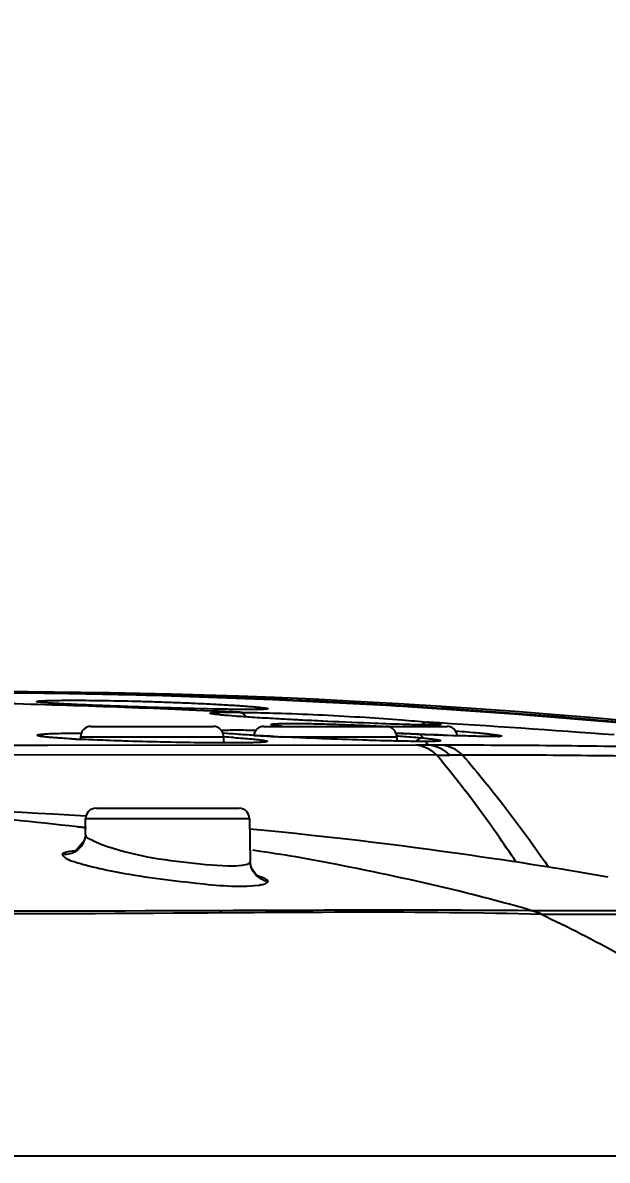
# Model space of a CAD drawing. Header units: millimetres. Extents: x 4086 to 8300, y 123 to 1549.
# Drawn here: x 7720.65 to 7727.69, y 666.22 to 679.94 of the extents above; entities that cross this region are included whole.
import ezdxf

# ---------------------------------------------------------------- set-up
doc = ezdxf.new("R2010")
doc.units = ezdxf.units.MM
for name, color, linetype in [('外形图', 7, 'Continuous'), ('尺寸标注', 7, 'Continuous'), ('运动范围', 7, 'Continuous')]:
    doc.layers.add(name, color=color, linetype=linetype)
doc.styles.add('思源黑', font='SourceHanSansCN-Normal.ttf')
doc.dimstyles.new('尺寸标注_1_4比例', dxfattribs={"dimtxt": 7, "dimasz": 6, "dimexe": 2, "dimexo": 1.5, "dimgap": 1, "dimtad": 1, "dimdec": 1, "dimlfac": 4, "dimdsep": 46, "dimtxsty": '思源黑', "dimcen": 0.09, "dimadec": 0, "dimazin": 0, "dimtp": 0.01, "dimtm": 0.01, "dimtfac": 1, "dimtdec": 1, "dimtofl": 0, "dimtmove": 0, "dimatfit": 3, "dimfxl": 1, "dimtolj": 1, "dimarcsym": 0})

# ---------------------------------------------------------------- blocks, each defined once
blk = doc.blocks.new('*D993')
at = {"layer": 'Defpoints', "color": 0}
for p in [(7690.62, 697.68), (7952.412, 680.804), (7645.229, 641.211), (7664.809, 641.211), (7727.758, 641.211)]:
    blk.add_point(p, dxfattribs=at)
at = {"layer": '尺寸标注', "color": 0, "lineweight": -2}
blk.add_arc((7727.758, 641.211), 67.588, 15.08339, 174.91199, dxfattribs=at)
at = {"layer": '尺寸标注', "color": 0}
for points in [[(7792.042, 658.581), (7793.994, 659.016), (7794.32, 652.942)], [(7659.438, 647.249), (7661.436, 647.16), (7660.171, 641.211)]]:
    blk.add_solid(points, dxfattribs=at)
at = {"layer": '尺寸标注', "color": 0, "insert": (7727.758, 713.509), "char_height": 7, "attachment_point": 5, "style": '思源黑'}
blk.add_mtext('\\A1;-\\A1;170%%d', dxfattribs=at)

msp = doc.modelspace()

# ---------------------------------------------------------------- linework, layer by layer
at = {"layer": '外形图'}
for p, q in [((7720.8501, 671.7461), (7720.85, 671.7461)), ((7720.9066, 671.7407), (7720.8934, 671.7419)), ((7720.922, 671.7394), (7720.9066, 671.7407)), ((7720.9396, 671.7379), (7720.922, 671.7394)), ((7720.9596, 671.7364), (7720.9396, 671.7379)), ((7720.9944, 671.734), (7720.9596, 671.7364)), ((7721.0352, 671.7314), (7720.9944, 671.734)), ((7721.0822, 671.7287), (7721.0352, 671.7314)), ((7721.1358, 671.7257), (7721.0822, 671.7287)), ((7721.1963, 671.7226), (7721.1358, 671.7257)), ((7721.2643, 671.7193), (7721.1963, 671.7226)), ((7721.3404, 671.7158), (7721.2643, 671.7193)), ((7721.396, 671.7133), (7721.3404, 671.7158)), ((7721.4873, 671.7095), (7721.396, 671.7133)), ((7721.5885, 671.7054), (7721.4873, 671.7095)), ((7721.7004, 671.7011), (7721.5885, 671.7054)), ((7721.8236, 671.6966), (7721.7004, 671.7011)), ((7721.9587, 671.6918), (7721.8236, 671.6966)), ((7722.1061, 671.6869), (7721.9587, 671.6918)), ((7722.2662, 671.6818), (7722.1061, 671.6869)), ((7722.4384, 671.6766), (7722.2662, 671.6818)), ((7722.5595, 671.6732), (7722.4384, 671.6766)), ((7722.6857, 671.6698), (7722.5595, 671.6732)), ((7722.8165, 671.6665), (7722.6857, 671.6698)), ((7722.9482, 671.6635), (7722.8165, 671.6665)), ((7723.0762, 671.661), (7722.9482, 671.6635)), ((7723.2604, 671.6583), (7723.1919, 671.6591)), ((7723.1951, 671.659), (7723.192, 671.659)), ((7723.3221, 671.6577), (7723.2604, 671.6583)), ((7723.3748, 671.6575), (7723.3221, 671.6577)), ((7723.4198, 671.6576), (7723.3748, 671.6575)), ((7723.4492, 671.6578), (7723.4198, 671.6576)), ((7723.4751, 671.6581), (7723.4492, 671.6578)), ((7723.4906, 671.6583), (7723.4751, 671.6581)), ((7723.5046, 671.6586), (7723.4906, 671.6583)), ((7723.5172, 671.659), (7723.5046, 671.6586)), ((7723.5284, 671.6594), (7723.5172, 671.659)), ((7723.5382, 671.6598), (7723.5284, 671.6594)), ((7723.5676, 671.6608), (7723.5673, 671.6608)), ((7723.0394, 671.5917), (7723.0179, 671.594)), ((7723.0644, 671.5893), (7723.0394, 671.5917)), ((7723.0935, 671.5867), (7723.0644, 671.5893)), ((7723.1272, 671.5838), (7723.0935, 671.5867)), ((7723.1657, 671.5806), (7723.1272, 671.5838)), ((7723.2091, 671.5773), (7723.1657, 671.5806)), ((7723.2577, 671.5737), (7723.2091, 671.5773)), ((7723.3116, 671.5699), (7723.2577, 671.5737)), ((7723.371, 671.5659), (7723.3116, 671.5699)), ((7723.4359, 671.5618), (7723.371, 671.5659)), ((7723.5068, 671.5574), (7723.4359, 671.5618)), ((7723.5839, 671.5527), (7723.5068, 671.5574)), ((7723.6677, 671.5479), (7723.5839, 671.5527)), ((7723.7585, 671.5428), (7723.6677, 671.5479)), ((7723.8567, 671.5375), (7723.7585, 671.5428)), ((7723.9624, 671.532), (7723.8567, 671.5375)), ((7724.0759, 671.5263), (7723.9624, 671.532)), ((7724.1973, 671.5203), (7724.0759, 671.5263)), ((7724.3265, 671.5142), (7724.1973, 671.5203)), ((7724.4633, 671.5079), (7724.3265, 671.5142)), ((7724.6072, 671.5016), (7724.4633, 671.5079)), ((7724.7574, 671.4953), (7724.6072, 671.5016)), ((7724.8899, 671.49), (7724.7574, 671.4953)), ((7724.8304, 671.4923), (7724.829, 671.4923)), ((7725.0165, 671.4852), (7724.8899, 671.49)), ((7725.1352, 671.481), (7725.0165, 671.4852)), ((7725.2445, 671.4775), (7725.1352, 671.481)), ((7725.3396, 671.4748), (7725.2445, 671.4775)), ((7725.4016, 671.4734), (7725.3396, 671.4748)), ((7725.3434, 671.4746), (7725.3396, 671.4748)), ((7725.3434, 671.4746), (7725.3397, 671.4747)), ((7725.3434, 671.4746), (7725.3599, 671.4544)), ((7725.4567, 671.4723), (7725.4016, 671.4734)), ((7725.5033, 671.4716), (7725.4567, 671.4723)), ((7725.5333, 671.4713), (7725.5033, 671.4716)), ((7725.5596, 671.4713), (7725.5333, 671.4713)), ((7725.5753, 671.4713), (7725.5596, 671.4713)), ((7725.5896, 671.4714), (7725.5753, 671.4713)), ((7725.6024, 671.4716), (7725.5896, 671.4714)), ((7725.6138, 671.4718), (7725.6024, 671.4716)), ((7725.6238, 671.4721), (7725.6138, 671.4718)), ((7721.4687, 671.4544), (7722.9437, 671.4544)), ((7723.1371, 671.3663), (7723.1005, 671.3694)), ((7723.1784, 671.3631), (7723.1371, 671.3663)), ((7723.2246, 671.3596), (7723.1784, 671.3631)), ((7723.2761, 671.356), (7723.2246, 671.3596)), ((7723.3333, 671.3522), (7723.2761, 671.356)), ((7723.3968, 671.3481), (7723.3333, 671.3522)), ((7723.4671, 671.3439), (7723.3968, 671.3481)), ((7723.5446, 671.3394), (7723.4671, 671.3439)), ((7723.63, 671.3347), (7723.5446, 671.3394)), ((7723.5552, 671.4544), (7725.0302, 671.4544)), ((7723.7237, 671.3299), (7723.63, 671.3347)), ((7723.7733, 671.4544), (7723.7573, 671.456)), ((7725.0317, 671.4544), (7725.7628, 671.4544)), ((7725.5084, 671.3576), (7725.1469, 671.3735)), ((7725.4359, 671.3607), (7725.4349, 671.3608)), ((7725.4359, 671.3607), (7725.4349, 671.3607)), ((7725.6522, 671.3515), (7725.5084, 671.3576)), ((7725.7791, 671.3464), (7725.6522, 671.3515)), ((7725.8902, 671.3421), (7725.7791, 671.3464)), ((7725.987, 671.3387), (7725.8902, 671.3421)), ((7726.0509, 671.3366), (7725.987, 671.3387)), ((7726.1081, 671.3349), (7726.0509, 671.3366)), ((7726.1589, 671.3335), (7726.1081, 671.3349)), ((7726.2038, 671.3325), (7726.1589, 671.3335)), ((7726.243, 671.3319), (7726.2038, 671.3325)), ((7726.3525, 671.3319), (7726.3416, 671.3317)), ((7720.9458, 671.2234), (7708.1619, 671.2231)), ((7720.9563, 671.3239), (7720.9388, 671.3257)), ((7725.3846, 671.2262), (7720.9458, 671.2234)), ((7720.9757, 671.3221), (7720.9563, 671.3239)), ((7720.9971, 671.3202), (7720.9757, 671.3221)), ((7721.0206, 671.3182), (7720.9971, 671.3202)), ((7721.0463, 671.3162), (7721.0206, 671.3182)), ((7721.0744, 671.3141), (7721.0463, 671.3162)), ((7721.1217, 671.3108), (7721.0744, 671.3141)), ((7721.1758, 671.3074), (7721.1217, 671.3108)), ((7721.2337, 671.304), (7721.1758, 671.3074)), ((7721.2336, 671.3038), (7721.2293, 671.3041)), ((7721.3437, 671.2982), (7721.2337, 671.304)), ((7721.3437, 671.3294), (7723.0687, 671.3294)), ((7721.3437, 671.3294), (7721.3437, 671.2982)), ((7721.4096, 671.295), (7721.3437, 671.2982)), ((7722.639, 671.2589), (7722.5144, 671.2611)), ((7722.7533, 671.2573), (7722.639, 671.2589)), ((7722.8565, 671.2561), (7722.7533, 671.2573)), ((7722.9488, 671.2553), (7722.8565, 671.2561)), ((7723.031, 671.2549), (7722.9488, 671.2553)), ((7723.1042, 671.2547), (7723.031, 671.2549)), ((7723.0686, 671.3266), (7723.0712, 671.3265)), ((7723.0687, 671.3294), (7723.0687, 671.2547)), ((7723.1697, 671.2547), (7723.1042, 671.2547)), ((7723.2283, 671.255), (7723.1697, 671.2547)), ((7723.2806, 671.2554), (7723.2283, 671.255)), ((7723.3272, 671.256), (7723.2806, 671.2554)), ((7723.3683, 671.2567), (7723.3272, 671.256)), ((7723.4042, 671.2575), (7723.3683, 671.2567)), ((7723.4351, 671.2584), (7723.4042, 671.2575)), ((7723.4613, 671.2594), (7723.4351, 671.2584)), ((7723.4831, 671.2603), (7723.4613, 671.2594)), ((7723.8361, 671.3243), (7723.7237, 671.3299)), ((7723.7337, 671.3294), (7725.1552, 671.3294)), ((7723.7686, 671.3275), (7723.7669, 671.3276)), ((7724.525, 671.2958), (7724.3706, 671.3015)), ((7724.6765, 671.2907), (7724.525, 671.2958)), ((7724.823, 671.2861), (7724.6765, 671.2907)), ((7724.9628, 671.2821), (7724.823, 671.2861)), ((7725.0941, 671.2787), (7724.9628, 671.2821)), ((7725.1552, 671.2773), (7725.0941, 671.2787)), ((7725.1552, 671.3294), (7725.1552, 671.2773)), ((7725.2152, 671.276), (7725.1552, 671.2773)), ((7725.5387, 671.2265), (7725.3846, 671.2262)), ((7725.5294, 671.2727), (7725.4979, 671.2726)), ((7725.5043, 671.2723), (7725.4979, 671.2726)), ((7725.5043, 671.2723), (7725.498, 671.2723)), ((7725.5043, 671.2723), (7725.5387, 671.2265)), ((7725.5491, 671.2728), (7725.5294, 671.2727)), ((7725.6912, 671.2267), (7725.5387, 671.2265)), ((7725.5666, 671.2731), (7725.5491, 671.2728)), ((7725.5822, 671.2734), (7725.5666, 671.2731)), ((7725.5959, 671.2737), (7725.5822, 671.2734)), ((7725.6079, 671.2741), (7725.5959, 671.2737)), ((7726.2767, 671.3315), (7726.243, 671.3319)), ((7726.2963, 671.3314), (7726.2767, 671.3315)), ((7726.3136, 671.3314), (7726.2963, 671.3314)), ((7726.3286, 671.3315), (7726.3136, 671.3314)), ((7726.3416, 671.3317), (7726.3286, 671.3315)), ((7725.6382, 671.1072), (7707.9833, 671.1163)), ((7725.9508, 671.1071), (7725.7961, 671.107)), ((7721.2113, 670.3823), (7721.0191, 670.3935)), ((7721.4129, 670.37), (7721.2113, 670.3823)), ((7721.5305, 670.4669), (7723.2543, 670.4669)), ((7721.4022, 670.1514), (7721.4055, 670.344)), ((7721.4055, 670.344), (7723.3793, 670.344)), ((7723.3793, 670.344), (7723.3884, 669.8233)), ((7721.4018, 670.1411), (7721.388, 670.0752)), ((7721.4022, 670.1514), (7721.4018, 670.1411)), ((7723.5233, 670.2023), (7723.3815, 670.2159)), ((7721.388, 670.0752), (7721.2893, 669.9575)), ((7723.5125, 669.9466), (7723.4191, 669.9608)), ((7721.2893, 669.9575), (7721.2694, 669.9479)), ((7723.3887, 669.8152), (7723.3884, 669.8233)), ((7723.402, 669.7486), (7723.3887, 669.8152)), ((7726.7716, 669.2347), (7726.761, 669.2347)), ((7726.7698, 669.2352), (7727.9856, 669.2344)), ((7726.9111, 669.1844), (7726.8989, 669.1847)), ((7727.6814, 669.1835), (7726.9112, 669.1844)), ((7728.1714, 669.1839), (7727.6814, 669.1835)), ((7732.6886, 666.269), (7700.7772, 666.2691))]:
    msp.add_line(p, q, dxfattribs=at)
for points in [[(7732.2534, 670.9787), (7730.876, 671.1679), (7729.4616, 671.3366), (7728.024, 671.4821), (7726.5721, 671.6038), (7725.1145, 671.7017), (7723.6601, 671.7758), (7722.2178, 671.8265), (7720.7961, 671.8538), (7719.4048, 671.8575), (7718.0034, 671.8363)], [(7727.876, 671.5257), (7727.4793, 671.5609), (7727.0645, 671.5956), (7726.6326, 671.6295), (7726.1789, 671.6626), (7725.6943, 671.6953), (7725.1754, 671.7273), (7724.6479, 671.7565), (7724.1465, 671.7812), (7723.6838, 671.8014), (7723.2502, 671.8181), (7722.8358, 671.8319), (7722.4373, 671.8434), (7722.0557, 671.8525), (7721.6925, 671.8596), (7721.3481, 671.8649), (7721.0214, 671.8685), (7720.7111, 671.8708), (7720.4163, 671.8718)], [(7720.8934, 671.7419), (7720.8822, 671.743), (7720.8772, 671.7435), (7720.8726, 671.744), (7720.8685, 671.7445), (7720.8647, 671.745), (7720.8614, 671.7454), (7720.8585, 671.7458), (7720.856, 671.7462), (7720.8539, 671.7465), (7720.8522, 671.7467), (7720.851, 671.747), (7720.8503, 671.7471), (7720.8502, 671.7471)], [(7723.1919, 671.6591), (7723.1373, 671.6599), (7723.0762, 671.661)], [(7723.5675, 671.6619), (7723.5671, 671.6618), (7723.5664, 671.6617), (7723.5652, 671.6616), (7723.5637, 671.6614), (7723.5618, 671.6613), (7723.5595, 671.6611), (7723.5568, 671.6609), (7723.5538, 671.6606), (7723.5504, 671.6604), (7723.5467, 671.6602), (7723.5426, 671.66), (7723.5382, 671.6598)], [(7723.0179, 671.594), (7722.9995, 671.596), (7722.9914, 671.597), (7722.9841, 671.5979), (7722.9774, 671.5987), (7722.9714, 671.5995), (7722.966, 671.6003), (7722.9613, 671.601), (7722.9572, 671.6016), (7722.9537, 671.6022), (7722.9508, 671.6027), (7722.9484, 671.6031), (7722.9465, 671.6035), (7722.9452, 671.6038), (7722.9444, 671.6039), (7722.9443, 671.604)], [(7725.6522, 671.4737), (7725.6521, 671.4737), (7725.6516, 671.4736), (7725.6507, 671.4735), (7725.6493, 671.4734), (7725.6474, 671.4732), (7725.6452, 671.4731), (7725.6425, 671.4729), (7725.6395, 671.4727), (7725.6361, 671.4725), (7725.6324, 671.4724), (7725.6282, 671.4722), (7725.6238, 671.4721)], [(7720.9388, 671.3257), (7720.9232, 671.3275), (7720.9161, 671.3283), (7720.9095, 671.3291), (7720.9034, 671.3299), (7720.8977, 671.3307), (7720.8924, 671.3314), (7720.8877, 671.3321), (7720.8834, 671.3328), (7720.8795, 671.3334), (7720.8762, 671.334), (7720.8733, 671.3346), (7720.871, 671.335), (7720.8692, 671.3354), (7720.8679, 671.3357), (7720.8671, 671.3359), (7720.867, 671.3359)], [(7723.1005, 671.3694), (7723.0684, 671.3723), (7723.0607, 671.373)], [(7723.7573, 671.456), (7723.7387, 671.4581), (7723.7304, 671.4591), (7723.7228, 671.4601), (7723.7159, 671.461), (7723.7096, 671.4618), (7723.7039, 671.4627), (7723.6989, 671.4634), (7723.6945, 671.4641), (7723.6907, 671.4647), (7723.6876, 671.4653), (7723.685, 671.4658), (7723.683, 671.4662), (7723.6817, 671.4665), (7723.6809, 671.4667), (7723.6809, 671.4667)], [(7726.383, 671.3335), (7726.3827, 671.3334), (7726.382, 671.3333), (7726.3808, 671.3332), (7726.3793, 671.3331), (7726.3773, 671.3329), (7726.3749, 671.3328), (7726.3722, 671.3326), (7726.369, 671.3325), (7726.3655, 671.3323), (7726.3616, 671.3322), (7726.3572, 671.332), (7726.3525, 671.3319)], [(7722.5144, 671.2611), (7722.3789, 671.2638), (7722.3063, 671.2654), (7722.2302, 671.2672), (7722.1514, 671.2691), (7722.0713, 671.2713), (7721.9914, 671.2735), (7721.9129, 671.2759), (7721.8359, 671.2784), (7721.7605, 671.2809), (7721.6866, 671.2836), (7721.6142, 671.2863), (7721.5437, 671.2891), (7721.4754, 671.292), (7721.4096, 671.295)], [(7723.5533, 671.2659), (7723.5529, 671.2659), (7723.5519, 671.2657), (7723.5503, 671.2655), (7723.548, 671.2651), (7723.5452, 671.2648), (7723.5418, 671.2644), (7723.5378, 671.264), (7723.5333, 671.2636), (7723.5282, 671.2632), (7723.5224, 671.2627), (7723.516, 671.2622), (7723.509, 671.2618), (7723.5012, 671.2613), (7723.4926, 671.2608), (7723.4831, 671.2603)], [(7724.3706, 671.3015), (7724.2153, 671.3076), (7724.1379, 671.3108), (7724.061, 671.314), (7723.9849, 671.3174), (7723.9099, 671.3208), (7723.8361, 671.3243)], [(7725.4979, 671.2726), (7725.4623, 671.2726), (7725.4201, 671.2729), (7725.3741, 671.2734), (7725.3245, 671.274), (7725.2715, 671.2749), (7725.2152, 671.276)], [(7725.6455, 671.2766), (7725.6456, 671.2766), (7725.6454, 671.2766), (7725.6447, 671.2765), (7725.6434, 671.2763), (7725.6418, 671.2762), (7725.6397, 671.276), (7725.6371, 671.2757), (7725.6341, 671.2755), (7725.6308, 671.2753), (7725.627, 671.275), (7725.6228, 671.2748), (7725.6182, 671.2746), (7725.6133, 671.2744), (7725.6079, 671.2741)], [(7721.0191, 670.3935), (7720.8289, 670.4041), (7720.6413, 670.4142), (7720.4555, 670.4237), (7720.2703, 670.4329), (7720.0847, 670.4418), (7719.8977, 670.4504), (7719.7073, 670.4589), (7719.5064, 670.4676), (7719.2927, 670.4766), (7719.0653, 670.4858), (7718.8233, 670.4953), (7718.5632, 670.5051), (7718.2792, 670.5154), (7717.9668, 670.5262)], [(7727.7052, 669.6369), (7727.5171, 669.6691), (7727.3563, 669.696), (7727.2326, 669.7165), (7727.1469, 669.7304), (7727.0611, 669.7443), (7726.971, 669.7587), (7726.876, 669.7738), (7726.7755, 669.7896), (7726.6674, 669.8063), (7726.5514, 669.8241), (7726.4276, 669.8428), (7726.2963, 669.8623), (7726.1575, 669.8826), (7726.0116, 669.9036), (7725.8589, 669.9252), (7725.7024, 669.9468), (7725.5431, 669.9684), (7725.3807, 669.9899), (7725.2149, 670.0114), (7725.0453, 670.0329), (7724.8715, 670.0543), (7724.6933, 670.0758), (7724.5103, 670.0972), (7724.3225, 670.1185), (7724.1299, 670.1398), (7723.9324, 670.1609), (7723.7302, 670.1818), (7723.5233, 670.2023)], [(7723.4621, 669.6554), (7723.471, 669.6525), (7723.402, 669.7486)]]:
    msp.add_lwpolyline(points, dxfattribs=at)
for centre, radius, start, end in [((7717.3826, 535.9036), 135.8453, 85.611338, 86.560297), ((7725.6203, 672.0889), 0.6172, 272.97807, 273.10861), ((7720.9712, 671.9884), 0.6625, 260.8912, 261.34255), ((7721.4687, 671.3294), 0.125, 90, 180), ((7722.9437, 671.3294), 0.125, 0, 90), ((7723.5552, 671.3294), 0.125, 90, 172.33662), ((7725.418, 704.6995), 33.4128, 266.59118, 267.16765), ((7723.7815, 672.0931), 0.6357, 260.85656, 260.98075), ((7725.0302, 671.3294), 0.125, 0, 90), ((7730.9757, 799.3967), 128.1558, 267.393195, 267.522051), ((7728.6058, 743.2224), 71.9316, 267.474193, 267.834232), ((7725.7628, 671.3294), 0.125, 5.92122, 90), ((7726.3542, 671.9311), 0.5994, 272.38799, 273.33316), ((7722.2017, 688.6629), 17.3861, 266.80785, 267.17097), ((7722.0754, 654.2774), 17.0782, 86.25802, 86.65721), ((7723.4941, 671.8767), 0.6151, 275.53797, 275.67059), ((7725.7993, 748.6134), 77.5065, 269.88091, 269.997631), ((7715.1157, 616.3944), 54.2018, 83.44217, 86.76498), ((7721.5305, 670.3419), 0.125, 90, 179), ((7723.2543, 670.3419), 0.125, 1, 90), ((7714.1088, 608.2713), 62.3881, 80.875822, 81.330783), ((7726.5887, 668.5449), 0.711, 64.13452, 75.97063), ((7726.6004, 668.5416), 0.714, 64.19958, 76.11049)]:
    msp.add_arc(centre, radius, start, end, dxfattribs=at)
for points, knots in [([(7723.2656, 671.6245), (7722.3379, 671.6669), (7720.5584, 671.7332), (7718.7779, 671.7692), (7717.9259, 671.7755)], [0, 0, 0, 0, 0.5215175, 1, 1, 1, 1]), ([(7732.2534, 670.9787), (7731.6642, 671.0649), (7730.4837, 671.224), (7728.1164, 671.4887), (7725.1473, 671.7229), (7721.5767, 671.8653), (7719.1939, 671.8657), (7718.0033, 671.8363)], [0, 0, 0, 0, 0.1250052, 0.2500105, 0.5000084, 0.7500067, 1, 1, 1, 1]), ([(7718.3383, 671.8503), (7719.5012, 671.8756), (7721.8283, 671.8693), (7725.3153, 671.7231), (7728.2147, 671.4895), (7730.5264, 671.228), (7731.6791, 671.0714), (7732.2545, 670.9867)], [0, 0, 0, 0, 0.2499934, 0.4999917, 0.7499895, 0.8749947, 1, 1, 1, 1]), ([(7720.85, 671.7461), (7720.8444, 671.7468), (7720.8367, 671.7479), (7720.8274, 671.7496), (7720.8225, 671.7507), (7720.8188, 671.7518), (7720.8166, 671.7527), (7720.8152, 671.7541), (7720.8163, 671.7556), (7720.8184, 671.7564), (7720.8218, 671.7574), (7720.8266, 671.7583), (7720.8356, 671.7596), (7720.8503, 671.7611), (7720.872, 671.7627), (7720.899, 671.7641), (7720.9452, 671.7659), (7721.054, 671.7686), (7721.1521, 671.7692), (7721.2237, 671.7693)], [0, 0, 0, 0, 0.0379153, 0.0523376, 0.0637272, 0.0721089, 0.0775868, 0.0805892, 0.0832833, 0.0882534, 0.0960837, 0.1069046, 0.1207588, 0.1575653, 0.2064069, 0.2671238, 0.3395183, 0.5181469, 1, 1, 1, 1]), ([(7723.192, 671.659), (7722.9792, 671.662), (7722.6441, 671.6704), (7722.1871, 671.684), (7721.8299, 671.6961), (7721.4994, 671.7086), (7721.2189, 671.721), (7721.0258, 671.7313), (7720.9108, 671.7398), (7720.8678, 671.7438), (7720.8501, 671.7461)], [0, 0, 0, 0, 0.2723008, 0.4291191, 0.585255, 0.7297407, 0.8524159, 0.9446633, 0.9772595, 1, 1, 1, 1]), ([(7721.2237, 671.7693), (7721.345, 671.7695), (7721.6089, 671.7674), (7721.9476, 671.7607), (7722.2395, 671.7524), (7722.4611, 671.7448), (7722.6761, 671.7361), (7722.879, 671.7267), (7723.038, 671.7182), (7723.1553, 671.7112), (7723.2344, 671.7061), (7723.3068, 671.7011), (7723.3721, 671.6962), (7723.4299, 671.6914), (7723.4797, 671.6869), (7723.5212, 671.6826), (7723.5543, 671.6786), (7723.5784, 671.6749), (7723.5934, 671.6721), (7723.6004, 671.6696), (7723.6029, 671.6684), (7723.6034, 671.667), (7723.6028, 671.6662), (7723.6017, 671.6655), (7723.5993, 671.6646), (7723.5948, 671.6636), (7723.5877, 671.6625), (7723.5784, 671.6616), (7723.5714, 671.661), (7723.5676, 671.6608)], [0, 0, 0, 0, 0.1502926, 0.3271107, 0.4198108, 0.5121848, 0.6018438, 0.686458, 0.7638628, 0.79921, 0.8320228, 0.8620914, 0.889205, 0.9131858, 0.9338936, 0.9511908, 0.9649519, 0.9751061, 0.9816109, 0.9835011, 0.984539, 0.9848415, 0.9851742, 0.9856639, 0.9863556, 0.9883972, 0.9913475, 0.9952156, 1, 1, 1, 1]), ([(7722.9435, 671.6028), (7722.938, 671.6037), (7722.9302, 671.605), (7722.9207, 671.607), (7722.9155, 671.6084), (7722.9114, 671.6096), (7722.9087, 671.6109), (7722.9069, 671.612), (7722.9065, 671.6137), (7722.9081, 671.6149), (7722.9119, 671.6165), (7722.9202, 671.6181), (7722.9337, 671.6197), (7722.9616, 671.6219), (7723.0084, 671.6238), (7723.0785, 671.6251), (7723.1663, 671.6253), (7723.2307, 671.6249), (7723.2656, 671.6245)], [0, 0, 0, 0, 0.0425263, 0.0591759, 0.072747, 0.0832579, 0.0907774, 0.0955376, 0.0985119, 0.1023991, 0.1088382, 0.1306155, 0.1646818, 0.2110702, 0.3403202, 0.5166891, 0.7376695, 1, 1, 1, 1]), ([(7723.5673, 671.6608), (7723.5484, 671.6595), (7723.502, 671.658), (7723.378, 671.6568), (7723.2728, 671.6579), (7723.1951, 671.659)], [0, 0, 0, 0, 0.1529089, 0.3735779, 1, 1, 1, 1]), ([(7723.2652, 671.6245), (7723.28, 671.6235), (7723.3113, 671.6103), (7723.3307, 671.5835), (7723.3381, 671.5682)], [0, 0, 0, 0, 0.4674751, 1, 1, 1, 1]), ([(7723.2657, 671.6245), (7723.3022, 671.6241), (7723.469, 671.6216), (7723.6358, 671.617), (7723.766, 671.6126)], [0, 0, 0, 0, 0.2190282, 1, 1, 1, 1]), ([(7723.766, 671.6126), (7723.9337, 671.607), (7724.2703, 671.5929), (7724.754, 671.5664), (7725.1754, 671.5371), (7725.4278, 671.5156), (7725.533, 671.5042)], [0, 0, 0, 0, 0.2842812, 0.5707884, 0.8206748, 1, 1, 1, 1]), ([(7724.829, 671.4923), (7724.6329, 671.5002), (7724.3378, 671.5132), (7723.9491, 671.5324), (7723.6729, 671.5473), (7723.4257, 671.562), (7723.2192, 671.5759), (7723.063, 671.5888), (7722.9767, 671.5976), (7722.9435, 671.6028)], [0, 0, 0, 0, 0.3117149, 0.4691827, 0.6179419, 0.7510702, 0.8623719, 0.9466544, 1, 1, 1, 1]), ([(7723.6805, 671.4654), (7723.6751, 671.4663), (7723.6657, 671.4679), (7723.6539, 671.4705), (7723.6466, 671.4727), (7723.6432, 671.4746), (7723.6418, 671.4759), (7723.642, 671.4775), (7723.6436, 671.4786), (7723.646, 671.4796), (7723.6494, 671.4806), (7723.654, 671.4816), (7723.6622, 671.4829), (7723.6752, 671.4843), (7723.694, 671.4858), (7723.7171, 671.4871), (7723.7443, 671.4881), (7723.7886, 671.4893), (7723.8538, 671.4901), (7723.9429, 671.4901), (7724.0459, 671.4891), (7724.2068, 671.4863), (7724.4312, 671.4801), (7724.7203, 671.4691), (7724.9215, 671.4597), (7725.0247, 671.4544)], [0, 0, 0, 0, 0.0115249, 0.0200306, 0.0255528, 0.027247, 0.0283324, 0.0291517, 0.0303144, 0.0321096, 0.0346175, 0.037866, 0.0418651, 0.05212, 0.0653643, 0.0815637, 0.1006786, 0.122663, 0.174935, 0.2377076, 0.3102025, 0.3914888, 0.5762146, 0.782526, 1, 1, 1, 1]), ([(7725.3397, 671.4747), (7725.3027, 671.4757), (7725.1329, 671.4806), (7724.9632, 671.487), (7724.8304, 671.4923)], [0, 0, 0, 0, 0.217946, 1, 1, 1, 1]), ([(7725.6524, 671.4726), (7725.6361, 671.4717), (7725.597, 671.4709), (7725.494, 671.471), (7725.4073, 671.473), (7725.3434, 671.4746)], [0, 0, 0, 0, 0.1580023, 0.3796925, 1, 1, 1, 1]), ([(7725.533, 671.5042), (7725.5188, 671.5048), (7725.4891, 671.4996), (7725.4643, 671.4828), (7725.4537, 671.4724)], [0, 0, 0, 0, 0.490687, 1, 1, 1, 1]), ([(7725.533, 671.5042), (7725.5501, 671.5023), (7725.5809, 671.4988), (7725.6174, 671.4942), (7725.6415, 671.4906), (7725.6557, 671.4883), (7725.6674, 671.486), (7725.6764, 671.4841), (7725.6829, 671.482), (7725.6868, 671.4808), (7725.6891, 671.4782), (7725.6859, 671.4763), (7725.6819, 671.4754), (7725.6747, 671.4742), (7725.6652, 671.4733), (7725.6579, 671.4729), (7725.6538, 671.4726)], [0, 0, 0, 0, 0.2651731, 0.4797534, 0.5675145, 0.6420317, 0.7032052, 0.75096, 0.7853281, 0.8066078, 0.8166164, 0.8278769, 0.8509589, 0.8872182, 0.9368944, 1, 1, 1, 1]), ([(7720.8663, 671.3343), (7720.8592, 671.3354), (7720.8493, 671.3371), (7720.8375, 671.3399), (7720.8312, 671.3418), (7720.8267, 671.3436), (7720.8238, 671.3453), (7720.8224, 671.3476), (7720.824, 671.3499), (7720.827, 671.3514), (7720.8317, 671.3531), (7720.8381, 671.3547), (7720.8501, 671.357), (7720.8696, 671.3595), (7720.8983, 671.3622), (7720.9337, 671.3647), (7720.9941, 671.368), (7721.1342, 671.3727), (7721.2604, 671.374), (7721.3521, 671.3743)], [0, 0, 0, 0, 0.0375251, 0.0517911, 0.0630734, 0.0714238, 0.0770041, 0.0804559, 0.0839676, 0.0896503, 0.0981075, 0.1094995, 0.1238806, 0.1616685, 0.2114512, 0.2729797, 0.3459492, 0.5248006, 1, 1, 1, 1]), ([(7721.2293, 671.3041), (7721.1562, 671.3082), (7721.0563, 671.3144), (7720.9371, 671.3251), (7720.8909, 671.3305), (7720.8715, 671.3335)], [0, 0, 0, 0, 0.6118258, 0.8358232, 1, 1, 1, 1]), ([(7723.0397, 671.4089), (7723.0991, 671.4106), (7723.239, 671.4117), (7723.3789, 671.4106), (7723.4594, 671.4095)], [0, 0, 0, 0, 0.4244624, 1, 1, 1, 1]), ([(7723.4313, 671.3459), (7723.3613, 671.3501), (7723.2376, 671.3581), (7723.114, 671.3677), (7723.0604, 671.3727)], [0, 0, 0, 0, 0.5653614, 1, 1, 1, 1]), ([(7723.7702, 671.4544), (7723.7614, 671.4553), (7723.7318, 671.4584), (7723.7024, 671.4619), (7723.6818, 671.4652)], [0, 0, 0, 0, 0.3005435, 1, 1, 1, 1]), ([(7725.1547, 671.3408), (7725.1849, 671.3387), (7725.2908, 671.331), (7725.3966, 671.3223), (7725.4722, 671.315)], [0, 0, 0, 0, 0.2847332, 1, 1, 1, 1]), ([(7725.4359, 671.3607), (7725.4389, 671.357), (7725.4513, 671.342), (7725.4633, 671.3267), (7725.4722, 671.315)], [0, 0, 0, 0, 0.2443299, 1, 1, 1, 1]), ([(7725.8656, 671.4005), (7725.915, 671.3966), (7726.0072, 671.389), (7726.1181, 671.379), (7726.1963, 671.3713), (7726.2465, 671.366), (7726.2905, 671.3611), (7726.3283, 671.3565), (7726.3595, 671.3522), (7726.3842, 671.3483), (7726.4018, 671.3449), (7726.4127, 671.3421), (7726.4174, 671.3401), (7726.4194, 671.3385), (7726.4181, 671.3365), (7726.4154, 671.3358), (7726.4113, 671.3348), (7726.4054, 671.334), (7726.3978, 671.3332), (7726.3922, 671.3329), (7726.3891, 671.3327)], [0, 0, 0, 0, 0.2523372, 0.4713862, 0.5670276, 0.6527558, 0.7281316, 0.7927967, 0.8464073, 0.888711, 0.9195494, 0.9388331, 0.9442384, 0.9471643, 0.9494927, 0.9539466, 0.9611465, 0.9712096, 0.9841607, 1, 1, 1, 1]), ([(7726.3792, 671.3322), (7726.3548, 671.3311), (7726.2941, 671.3309), (7726.1866, 671.3325), (7726.0471, 671.3364), (7725.9438, 671.3401), (7725.8875, 671.3422)], [0, 0, 0, 0, 0.1490514, 0.3697484, 0.6560451, 1, 1, 1, 1]), ([(7723.069, 671.2546), (7722.9335, 671.255), (7722.6456, 671.2581), (7722.2056, 671.267), (7721.7659, 671.2799), (7721.4787, 671.2914), (7721.3436, 671.298)], [0, 0, 0, 0, 0.2354893, 0.5003591, 0.7650357, 1, 1, 1, 1]), ([(7723.5535, 671.2644), (7723.5292, 671.2621), (7723.4692, 671.259), (7723.3629, 671.2561), (7723.2258, 671.2546), (7723.1243, 671.2545), (7723.069, 671.2546)], [0, 0, 0, 0, 0.1509364, 0.3720976, 0.6576682, 1, 1, 1, 1]), ([(7723.19, 671.3191), (7723.229, 671.3166), (7723.3011, 671.3116), (7723.3997, 671.3036), (7723.4787, 671.2961), (7723.5371, 671.289), (7723.572, 671.2833), (7723.5886, 671.2788), (7723.5931, 671.2764), (7723.595, 671.275), (7723.595, 671.2729), (7723.593, 671.2715), (7723.5901, 671.2703), (7723.5857, 671.269), (7723.58, 671.2678), (7723.5696, 671.2661), (7723.5611, 671.2652), (7723.5549, 671.2646)], [0, 0, 0, 0, 0.2601475, 0.4805046, 0.6574504, 0.7881746, 0.8706942, 0.8937095, 0.9008094, 0.9053108, 0.9084816, 0.9129364, 0.9199699, 0.9299076, 0.9428515, 0.9588408, 1, 1, 1, 1]), ([(7725.498, 671.2723), (7725.391, 671.2724), (7725.1394, 671.277), (7724.7245, 671.2885), (7724.255, 671.3053), (7723.9301, 671.3195), (7723.7686, 671.3275)], [0, 0, 0, 0, 0.1855993, 0.4361532, 0.7196631, 1, 1, 1, 1]), ([(7725.6382, 671.1072), (7725.604, 671.1414), (7725.5254, 671.1983), (7725.4311, 671.2232), (7725.3846, 671.2262)], [0, 0, 0, 0, 0.5098382, 1, 1, 1, 1]), ([(7725.4722, 671.315), (7725.4568, 671.3155), (7725.4242, 671.3079), (7725.3992, 671.2863), (7725.389, 671.2733)], [0, 0, 0, 0, 0.4841612, 1, 1, 1, 1]), ([(7725.4722, 671.315), (7725.495, 671.3127), (7725.5275, 671.3094), (7725.5687, 671.3047), (7725.5949, 671.3014), (7725.6178, 671.2983), (7725.6373, 671.2954), (7725.6535, 671.2926), (7725.666, 671.2901), (7725.6756, 671.2875), (7725.6809, 671.2857), (7725.6852, 671.2831), (7725.6831, 671.2806), (7725.6808, 671.2799), (7725.6763, 671.2786), (7725.6686, 671.2774), (7725.6568, 671.2761), (7725.6477, 671.2754), (7725.6426, 671.2751)], [0, 0, 0, 0, 0.2648605, 0.3792727, 0.4812477, 0.5705226, 0.6468935, 0.7101813, 0.7602719, 0.7971329, 0.8209051, 0.8326602, 0.841711, 0.8501326, 0.8616835, 0.8945558, 0.9406602, 1, 1, 1, 1]), ([(7725.6426, 671.2751), (7725.6234, 671.274), (7725.5773, 671.2727), (7725.5312, 671.2724), (7725.5043, 671.2723)], [0, 0, 0, 0, 0.4159392, 1, 1, 1, 1]), ([(7725.7961, 671.107), (7725.7613, 671.1414), (7725.6813, 671.1985), (7725.5858, 671.2234), (7725.5387, 671.2265)], [0, 0, 0, 0, 0.5087902, 1, 1, 1, 1]), ([(7728.2667, 671.2034), (7727.8562, 671.2112), (7727.2267, 671.2196), (7726.3682, 671.2256), (7725.9202, 671.227), (7725.6912, 671.2267)], [0, 0, 0, 0, 0.4782639, 0.7332275, 1, 1, 1, 1]), ([(7725.9508, 671.1071), (7725.9157, 671.1415), (7725.8348, 671.1986), (7725.7387, 671.2236), (7725.6912, 671.2267)], [0, 0, 0, 0, 0.5080099, 1, 1, 1, 1]), ([(7726.5944, 669.8178), (7726.5193, 669.9312), (7726.2181, 670.3737), (7725.8936, 670.8004), (7725.6382, 671.1072)], [0, 0, 0, 0, 0.2542218, 1, 1, 1, 1]), ([(7728.5279, 671.0865), (7728.3283, 671.0897), (7727.9173, 671.0956), (7727.0583, 671.1063), (7726.3989, 671.1083), (7725.9508, 671.1071)], [0, 0, 0, 0, 0.2324125, 0.4784373, 1, 1, 1, 1]), ([(7725.9508, 671.1071), (7726.042, 671.0015), (7726.4061, 670.5668), (7726.7443, 670.1106), (7726.9848, 669.7573)], [0, 0, 0, 0, 0.2461782, 1, 1, 1, 1]), ([(7721.416, 670.2288), (7721.3977, 670.231), (7721.361, 670.2352), (7721.3243, 670.2395), (7721.3059, 670.2416)], [0, 0, 0, 0, 0.4998454, 1, 1, 1, 1]), ([(7721.4017, 670.1411), (7721.4004, 670.1214), (7721.3921, 670.081), (7721.375, 670.0435), (7721.3641, 670.0255)], [0, 0, 0, 0, 0.4844333, 1, 1, 1, 1]), ([(7721.4022, 670.1514), (7721.4016, 670.1173), (7721.472, 670.0881), (7721.5169, 670.0656), (7721.5364, 670.0576)], [0, 0, 0, 0, 0.6175298, 1, 1, 1, 1]), ([(7721.3641, 670.0255), (7721.3523, 670.006), (7721.3234, 669.9696), (7721.2845, 669.9442), (7721.2639, 669.9343)], [0, 0, 0, 0, 0.499506, 1, 1, 1, 1]), ([(7721.5364, 670.0576), (7721.8868, 669.9131), (7722.4322, 669.8265), (7723.0716, 669.7686), (7723.2925, 669.7738), (7723.3888, 669.8018), (7723.3884, 669.8233)], [0, 0, 0, 0, 0.6010125, 0.8846592, 0.9659755, 1, 1, 1, 1]), ([(7721.1249, 669.9088), (7721.1274, 669.9246), (7721.1871, 669.9496), (7721.2331, 669.9531), (7721.2688, 669.956)], [0, 0, 0, 0, 0.3079819, 1, 1, 1, 1]), ([(7721.2639, 669.9343), (7721.2417, 669.9237), (7721.1959, 669.909), (7721.1477, 669.9064), (7721.1249, 669.9088)], [0, 0, 0, 0, 0.5181371, 1, 1, 1, 1]), ([(7721.1249, 669.9088), (7721.125, 669.9007), (7721.1771, 669.8406), (7721.2506, 669.8284), (7721.3112, 669.8093)], [0, 0, 0, 0, 0.1141529, 1, 1, 1, 1]), ([(7721.3112, 669.8093), (7721.3408, 669.8), (7721.4861, 669.7584), (7721.634, 669.7267), (7721.7518, 669.7039)], [0, 0, 0, 0, 0.2055999, 1, 1, 1, 1]), ([(7721.7518, 669.7039), (7722.0785, 669.6405), (7722.6549, 669.5694), (7723.2411, 669.5108), (7723.4892, 669.5396)], [0, 0, 0, 0, 0.5713073, 1, 1, 1, 1]), ([(7723.4747, 669.6579), (7723.5078, 669.6463), (7723.5453, 669.633), (7723.6052, 669.5964), (7723.6007, 669.5821)], [0, 0, 0, 0, 0.6993695, 1, 1, 1, 1]), ([(7723.5273, 669.5451), (7723.546, 669.5485), (7723.572, 669.5522), (7723.6005, 669.5727), (7723.6005, 669.582)], [0, 0, 0, 0, 0.6704298, 1, 1, 1, 1]), ([(7723.4892, 669.5396), (7723.4959, 669.5404), (7723.5086, 669.542), (7723.5213, 669.544), (7723.5273, 669.5451)], [0, 0, 0, 0, 0.5241779, 1, 1, 1, 1]), ([(7714.7693, 669.2342), (7717.2989, 669.2336), (7721.2961, 669.219), (7725.2935, 669.2475), (7726.761, 669.2347)], [0, 0, 0, 0, 0.6328513, 1, 1, 1, 1]), ([(7726.8989, 669.1847), (7725.4216, 669.2286), (7721.4247, 669.1755), (7717.4296, 669.195), (7714.9118, 669.1927)], [0, 0, 0, 0, 0.3698918, 1, 1, 1, 1]), ([(7729.574, 666.2691), (7729.5662, 666.4504), (7729.5344, 666.8117), (7729.4967, 667.2638), (7729.3681, 667.6101), (7729.1047, 667.8615), (7728.6009, 668.2249), (7727.8562, 668.7151), (7727.2185, 669.0304), (7726.8989, 669.1847)], [0, 0, 0, 0, 0.1268437, 0.253529, 0.3163471, 0.3790016, 0.5035094, 0.7520006, 1, 1, 1, 1])]:
    msp.add_open_spline(points, degree=3, knots=knots, dxfattribs=at)
for points in [[(7726.7716, 669.2347), (7725.8625, 669.5006), (7724.933, 669.6958), (7724.002, 669.87)], [(7723.6005, 669.582), (7723.4966, 669.5978), (7723.3943, 669.7104), (7723.3887, 669.8152)]]:
    msp.add_open_spline(points, degree=3, dxfattribs=at)
at = {"layer": '运动范围'}
msp.add_arc((7727.9003, 641.2169), 227.975, 10, 349.993572, dxfattribs=at)

# ---------------------------------------------------------------- dimensions: what is measured, and where the dimension line sits
at = {"layer": '尺寸标注'}
dim = msp.add_angular_dim_2l(base=(7690.6199, 697.6803), line1=((7645.2287, 641.2105), (7664.8089, 641.2105)), line2=((7727.7585, 641.2105), (7952.4119, 680.8043)), text='\\A1;-<>', dimstyle='尺寸标注_1_4比例', dxfattribs=at)
dim.commit()
dim.dimension.update_dxf_attribs({"geometry": '*D993', "text_midpoint": (7727.7585, 708.7983), "dimtype": 162})

doc.saveas('drawing.dxf')
